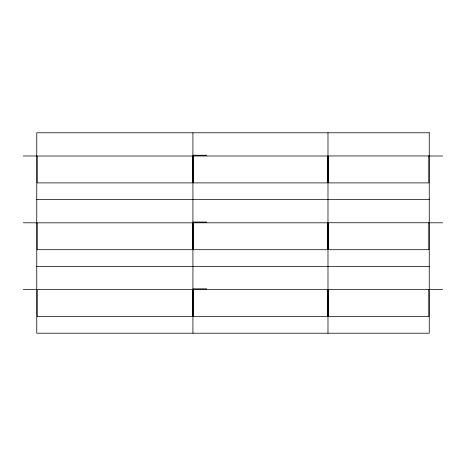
<?xml version="1.0" encoding="UTF-8"?>
<svg xmlns="http://www.w3.org/2000/svg" width="466" height="466" viewBox="0 0 466 466"><rect width="100%" height="100%" fill="white"/><g stroke="black" fill="none" stroke-linecap="round" stroke-linejoin="round"><path stroke-width="0.7" d="M192.924 155.236L206.753 155.236M23.3 155.976L36.762 156.017M429.256 155.999L442.7 155.999M36.762 199.594L429.256 199.594M192.924 222.043L206.753 222.043M23.3 222.783L36.762 222.83M429.256 222.806L442.7 222.806M36.762 266.406L429.256 266.406M192.924 288.85L206.753 288.85M23.3 289.59L36.762 289.636M429.256 289.613L442.7 289.613M327.982 132.787L327.982 333.213M192.924 132.787L192.924 333.213M429.256 132.787L36.762 132.787L36.762 333.213L429.256 333.213L429.256 132.787M428.831 155.947L328.408 155.947L328.408 182.893L428.831 182.893L428.831 155.947M192.499 156.023L37.181 156.023L37.181 182.893L192.499 182.893L192.499 156.023M327.563 156.005L193.343 156.005L193.343 182.893L327.563 182.893L327.563 156.005M192.499 222.835L37.181 222.835L37.181 249.7L192.499 249.7L192.499 222.835M327.563 222.812L193.343 222.812L193.343 249.7L327.563 249.7L327.563 222.812M428.831 222.754L328.408 222.754L328.408 249.7L428.831 249.7L428.831 222.754M327.563 289.619L193.343 289.619L193.343 316.507L327.563 316.507L327.563 289.619M428.831 289.561L328.408 289.561L328.408 316.507L428.831 316.507L428.831 289.561M192.499 289.642L37.181 289.642L37.181 316.507L192.499 316.507L192.499 289.642"/></g></svg>
